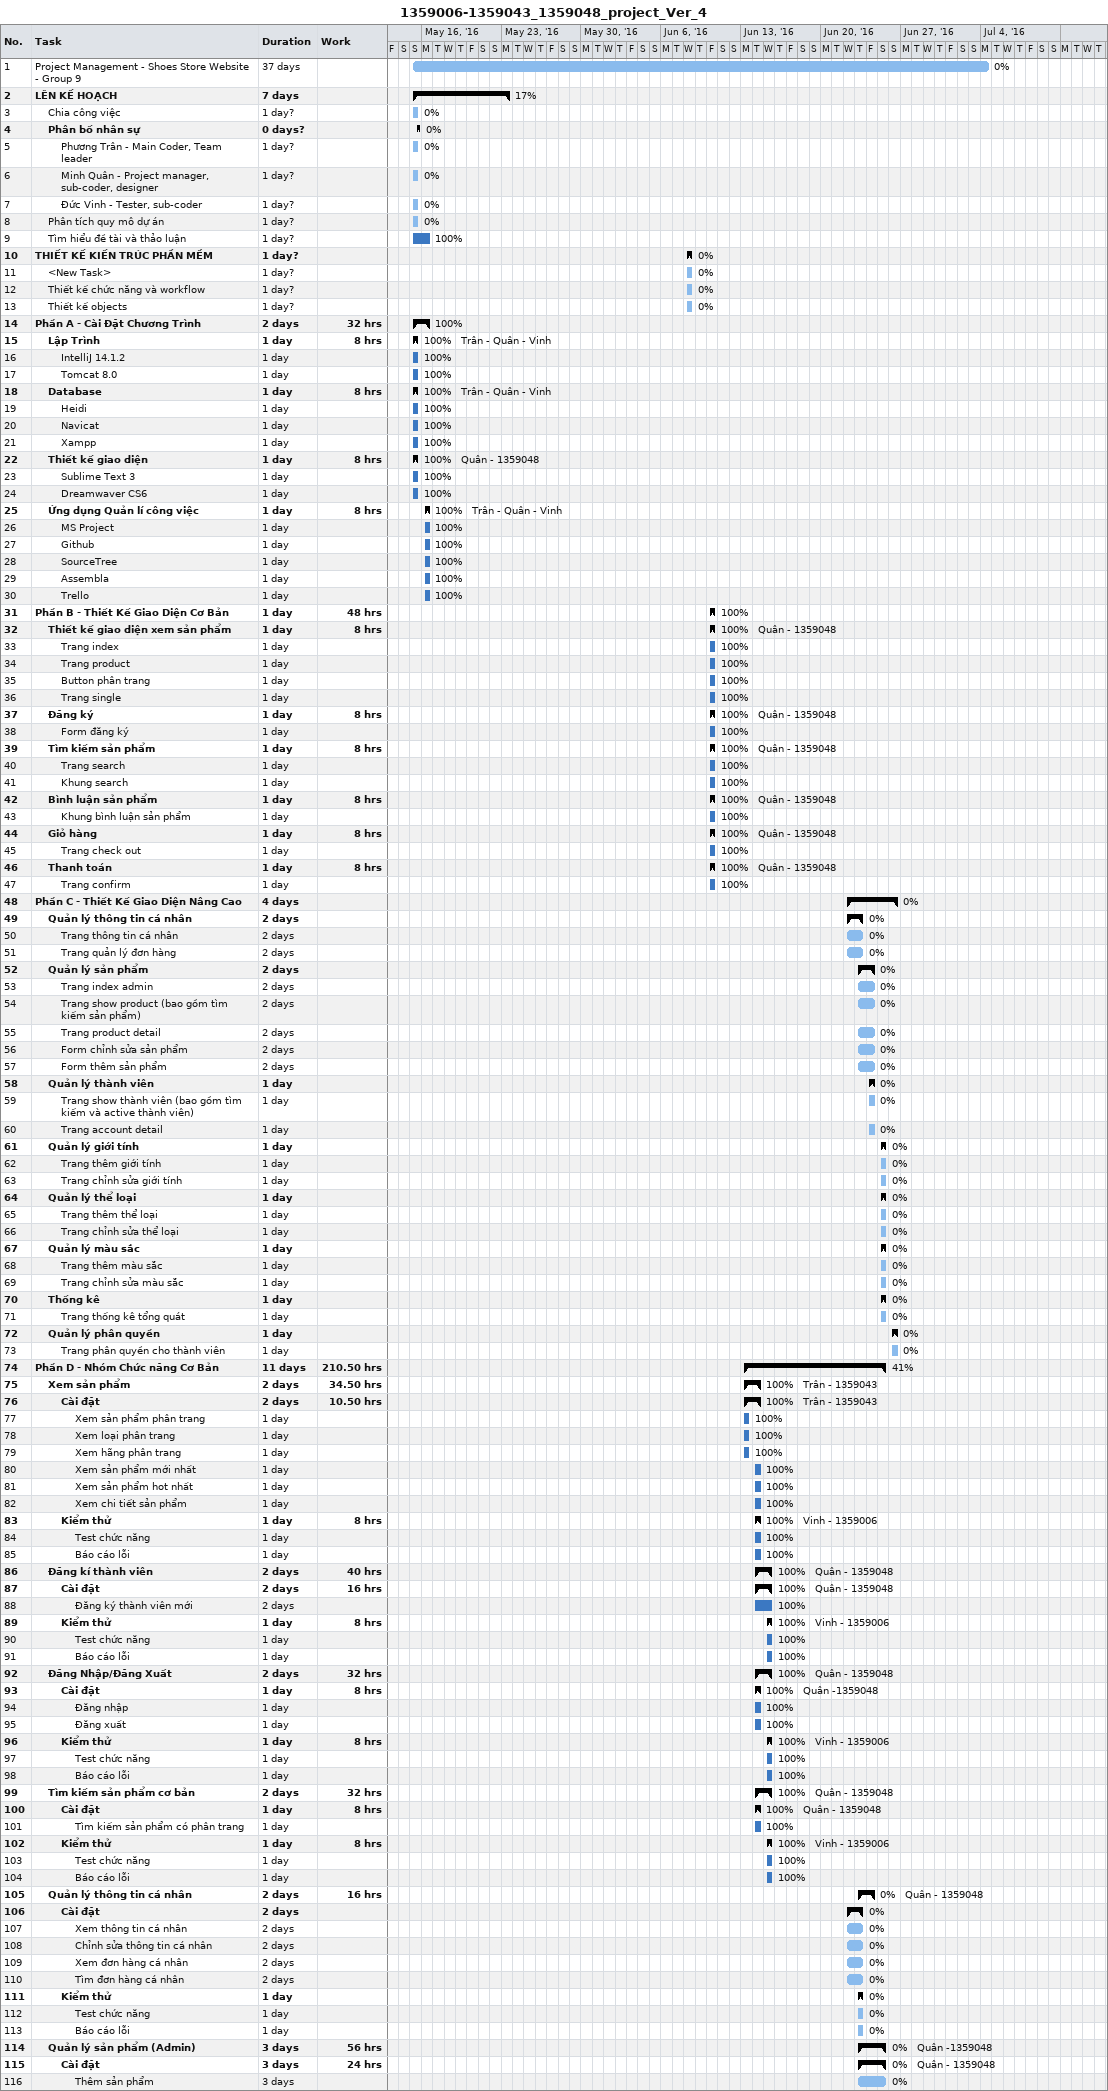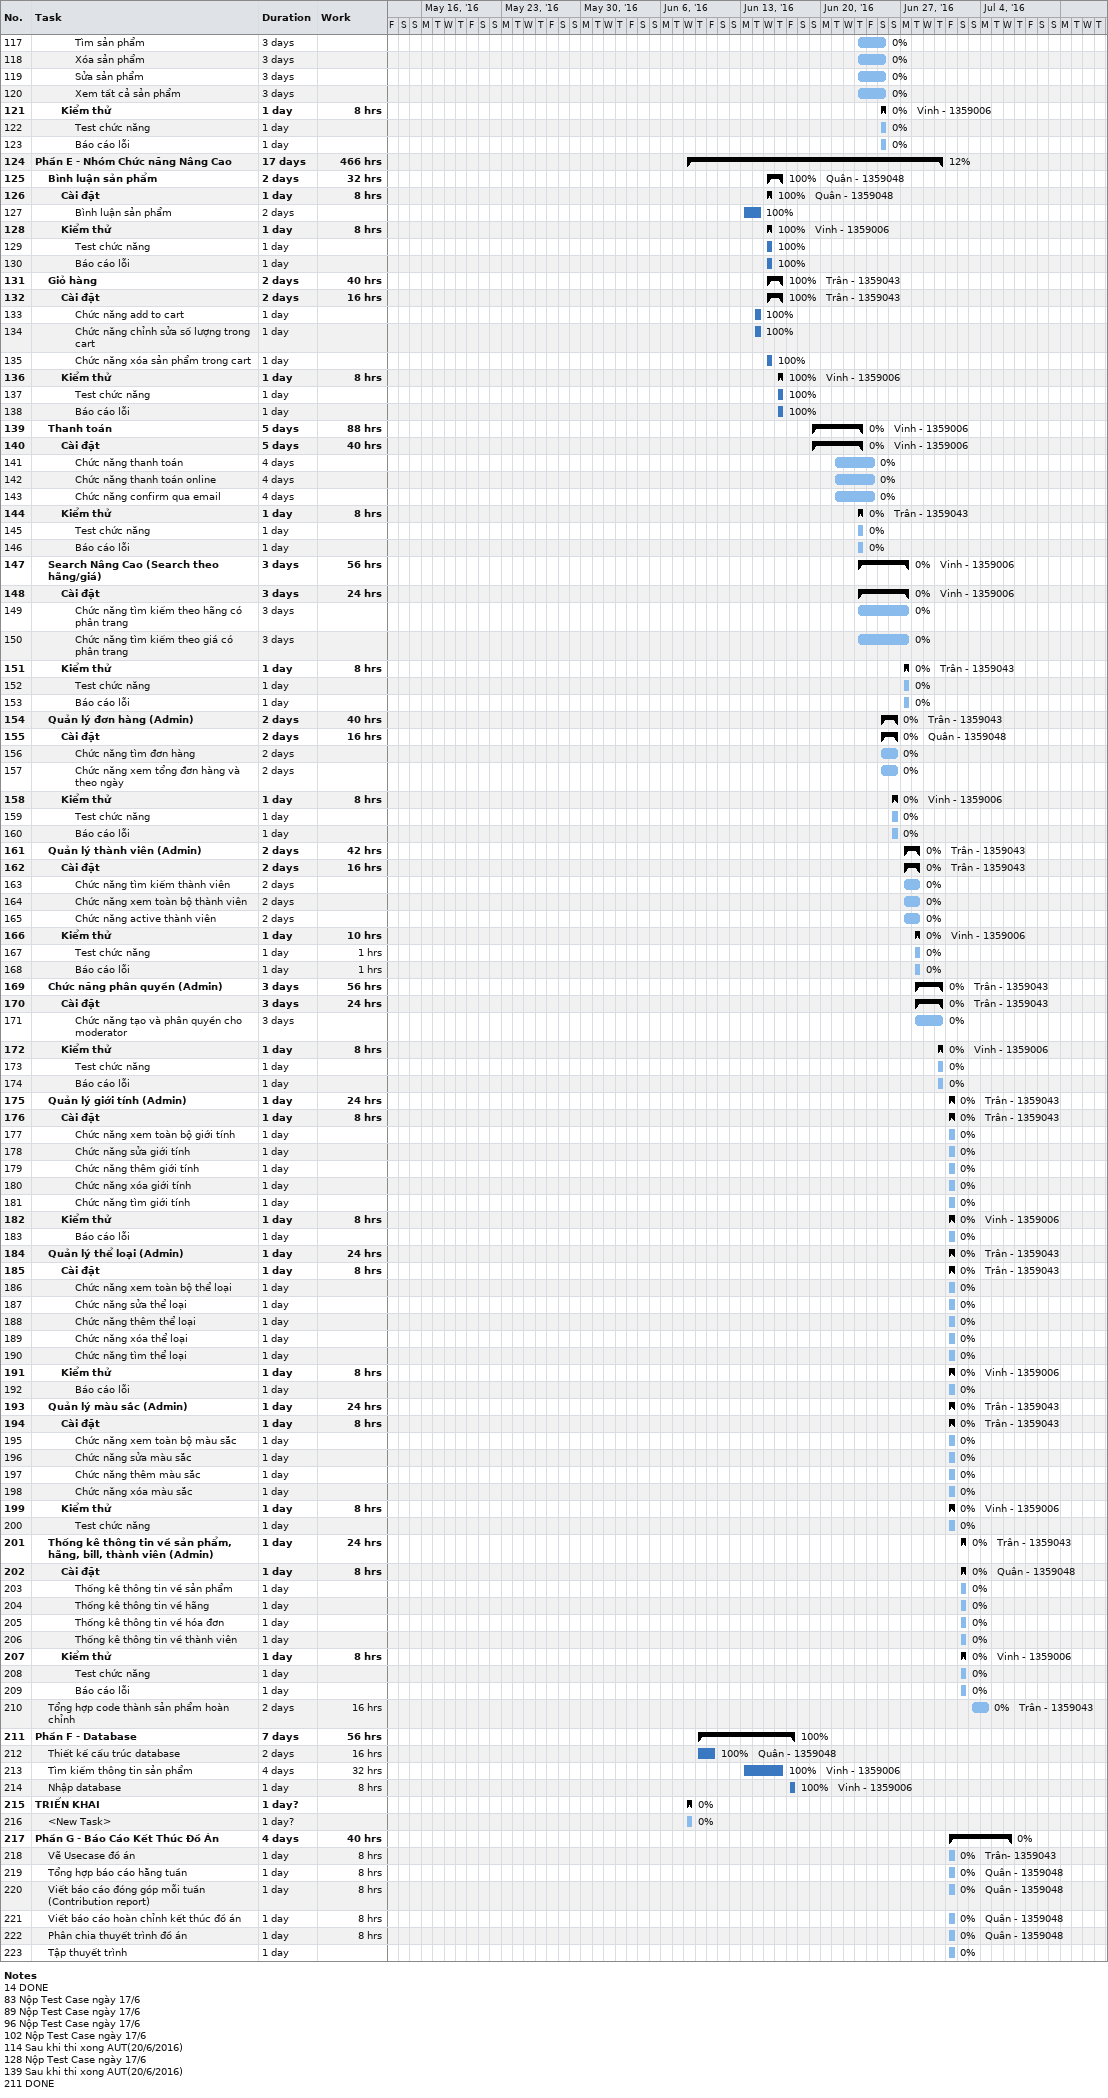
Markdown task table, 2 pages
1359006-1359043_1359048_project_Ver_4

| ID | Level | Task | Duration | Start | Finish | Resources | % complete | Work (h) |
|---|---|---|---|---|---|---|---|---|
| 1 | 1 | Project Management - Shoes Store Website - Group 9 | 37d | 2016-05-15 | 2016-07-04 |  | 0 |  |
| 2 | 1 | **LÊN KẾ HOẠCH** | 7d | 2016-05-15 | 2016-05-23 |  | 17 |  |
| 3 | 2 | Chia công việc | 1d? | 2016-05-15 | 2016-05-15 |  | 0 |  |
| 4 | 2 | **Phân bố nhân sự** | 0d? | 2016-05-15 | 2016-05-15 |  | 0 |  |
| 5 | 3 | Phương Trân - Main Coder, Team leader | 1d? | 2016-05-15 | 2016-05-15 |  | 0 |  |
| 6 | 3 | Minh Quân - Project manager, sub-coder, designer | 1d? | 2016-05-15 | 2016-05-15 |  | 0 |  |
| 7 | 3 | Đức Vinh - Tester, sub-coder | 1d? | 2016-05-15 | 2016-05-15 |  | 0 |  |
| 8 | 2 | Phân tích quy mô dự án | 1d? | 2016-05-15 | 2016-05-15 |  | 0 |  |
| 9 | 2 | Tìm hiểu đề tài và thảo luận | 1d? | 2016-05-15 | 2016-05-16 |  | 100 |  |
| 10 | 1 | **THIẾT KẾ KIẾN TRÚC PHẦN MỀM** | 1d? | 2016-06-08 | 2016-06-08 |  | 0 |  |
| 11 | 2 | <New Task> | 1d? | 2016-06-08 | 2016-06-08 |  | 0 |  |
| 12 | 2 | Thiết kế chức năng và workflow | 1d? | 2016-06-08 | 2016-06-08 |  | 0 |  |
| 13 | 2 | Thiết kế objects | 1d? | 2016-06-08 | 2016-06-08 |  | 0 |  |
| 14 | 1 | **Phần A - Cài Đặt Chương Trình** | 2d | 2016-05-15 | 2016-05-16 |  | 100 | 32 |
| 15 | 2 | **Lập Trình** | 1d | 2016-05-15 | 2016-05-15 | Trân - Quân - Vinh | 100 | 8 |
| 16 | 3 | IntelliJ 14.1.2 | 1d | 2016-05-15 | 2016-05-15 |  | 100 |  |
| 17 | 3 | Tomcat 8.0 | 1d | 2016-05-15 | 2016-05-15 |  | 100 |  |
| 18 | 2 | **Database** | 1d | 2016-05-15 | 2016-05-15 | Trân - Quân - Vinh | 100 | 8 |
| 19 | 3 | Heidi | 1d | 2016-05-15 | 2016-05-15 |  | 100 |  |
| 20 | 3 | Navicat | 1d | 2016-05-15 | 2016-05-15 |  | 100 |  |
| 21 | 3 | Xampp | 1d | 2016-05-15 | 2016-05-15 |  | 100 |  |
| 22 | 2 | **Thiết kế giao diện** | 1d | 2016-05-15 | 2016-05-15 | Quân - 1359048 | 100 | 8 |
| 23 | 3 | Sublime Text 3 | 1d | 2016-05-15 | 2016-05-15 |  | 100 |  |
| 24 | 3 | Dreamwaver CS6 | 1d | 2016-05-15 | 2016-05-15 |  | 100 |  |
| 25 | 2 | **Ứng dụng Quản lí công việc** | 1d | 2016-05-16 | 2016-05-16 | Trân - Quân - Vinh | 100 | 8 |
| 26 | 3 | MS Project | 1d | 2016-05-16 | 2016-05-16 |  | 100 |  |
| 27 | 3 | Github | 1d | 2016-05-16 | 2016-05-16 |  | 100 |  |
| 28 | 3 | SourceTree | 1d | 2016-05-16 | 2016-05-16 |  | 100 |  |
| 29 | 3 | Assembla | 1d | 2016-05-16 | 2016-05-16 |  | 100 |  |
| 30 | 3 | Trello | 1d | 2016-05-16 | 2016-05-16 |  | 100 |  |
| 31 | 1 | **Phần B - Thiết Kế Giao Diện Cơ Bản** | 1d | 2016-06-10 | 2016-06-10 |  | 100 | 48 |
| 32 | 2 | **Thiết kế giao diện xem sản phẩm** | 1d | 2016-06-10 | 2016-06-10 | Quân - 1359048 | 100 | 8 |
| 33 | 3 | Trang index | 1d | 2016-06-10 | 2016-06-10 |  | 100 |  |
| 34 | 3 | Trang product | 1d | 2016-06-10 | 2016-06-10 |  | 100 |  |
| 35 | 3 | Button phân trang | 1d | 2016-06-10 | 2016-06-10 |  | 100 |  |
| 36 | 3 | Trang single | 1d | 2016-06-10 | 2016-06-10 |  | 100 |  |
| 37 | 2 | **Đăng ký** | 1d | 2016-06-10 | 2016-06-10 | Quân - 1359048 | 100 | 8 |
| 38 | 3 | Form đăng ký | 1d | 2016-06-10 | 2016-06-10 |  | 100 |  |
| 39 | 2 | **Tìm kiếm sản phẩm** | 1d | 2016-06-10 | 2016-06-10 | Quân - 1359048 | 100 | 8 |
| 40 | 3 | Trang search | 1d | 2016-06-10 | 2016-06-10 |  | 100 |  |
| 41 | 3 | Khung search | 1d | 2016-06-10 | 2016-06-10 |  | 100 |  |
| 42 | 2 | **Bình luận sản phẩm** | 1d | 2016-06-10 | 2016-06-10 | Quân - 1359048 | 100 | 8 |
| 43 | 3 | Khung bình luận sản phẩm | 1d | 2016-06-10 | 2016-06-10 |  | 100 |  |
| 44 | 2 | **Giỏ hàng** | 1d | 2016-06-10 | 2016-06-10 | Quân - 1359048 | 100 | 8 |
| 45 | 3 | Trang check out | 1d | 2016-06-10 | 2016-06-10 |  | 100 |  |
| 46 | 2 | **Thanh toán** | 1d | 2016-06-10 | 2016-06-10 | Quân - 1359048 | 100 | 8 |
| 47 | 3 | Trang confirm | 1d | 2016-06-10 | 2016-06-10 |  | 100 |  |
| 48 | 1 | **Phần C - Thiết Kế Giao Diện Nâng Cao** | 4d | 2016-06-22 | 2016-06-26 |  | 0 |  |
| 49 | 2 | **Quản lý thông tin cá nhân** | 2d | 2016-06-22 | 2016-06-23 |  | 0 |  |
| 50 | 3 | Trang thông tin cá nhân | 2d | 2016-06-22 | 2016-06-23 |  | 0 |  |
| 51 | 3 | Trang quản lý đơn hàng | 2d | 2016-06-22 | 2016-06-23 |  | 0 |  |
| 52 | 2 | **Quản lý sản phẩm** | 2d | 2016-06-23 | 2016-06-24 |  | 0 |  |
| 53 | 3 | Trang index admin | 2d | 2016-06-23 | 2016-06-24 |  | 0 |  |
| 54 | 3 | Trang show product (bao gồm tìm kiếm sản phẩm) | 2d | 2016-06-23 | 2016-06-24 |  | 0 |  |
| 55 | 3 | Trang product detail | 2d | 2016-06-23 | 2016-06-24 |  | 0 |  |
| 56 | 3 | Form chỉnh sửa sản phẩm | 2d | 2016-06-23 | 2016-06-24 |  | 0 |  |
| 57 | 3 | Form thêm sản phẩm | 2d | 2016-06-23 | 2016-06-24 |  | 0 |  |
| 58 | 2 | **Quản lý thành viên** | 1d | 2016-06-24 | 2016-06-24 |  | 0 |  |
| 59 | 3 | Trang show thành viên (bao gồm tìm kiếm và active thành viên) | 1d | 2016-06-24 | 2016-06-24 |  | 0 |  |
| 60 | 3 | Trang account detail | 1d | 2016-06-24 | 2016-06-24 |  | 0 |  |
| 61 | 2 | **Quản lý giới tính** | 1d | 2016-06-25 | 2016-06-25 |  | 0 |  |
| 62 | 3 | Trang thêm giới tính | 1d | 2016-06-25 | 2016-06-25 |  | 0 |  |
| 63 | 3 | Trang chỉnh sửa giới tính | 1d | 2016-06-25 | 2016-06-25 |  | 0 |  |
| 64 | 2 | **Quản lý thể loại** | 1d | 2016-06-25 | 2016-06-25 |  | 0 |  |
| 65 | 3 | Trang thêm thể loại | 1d | 2016-06-25 | 2016-06-25 |  | 0 |  |
| 66 | 3 | Trang chỉnh sửa thể loại | 1d | 2016-06-25 | 2016-06-25 |  | 0 |  |
| 67 | 2 | **Quản lý màu sắc** | 1d | 2016-06-25 | 2016-06-25 |  | 0 |  |
| 68 | 3 | Trang thêm màu sắc | 1d | 2016-06-25 | 2016-06-25 |  | 0 |  |
| 69 | 3 | Trang chỉnh sửa màu sắc | 1d | 2016-06-25 | 2016-06-25 |  | 0 |  |
| 70 | 2 | **Thống kê** | 1d | 2016-06-25 | 2016-06-25 |  | 0 |  |
| 71 | 3 | Trang thống kê tổng quát | 1d | 2016-06-25 | 2016-06-25 |  | 0 |  |
| 72 | 2 | **Quản lý phân quyền** | 1d | 2016-06-26 | 2016-06-26 |  | 0 |  |
| 73 | 3 | Trang phân quyền cho thành viên | 1d | 2016-06-26 | 2016-06-26 |  | 0 |  |
| 74 | 1 | **Phần D - Nhóm Chức năng Cơ Bản** | 11d | 2016-06-13 | 2016-06-25 |  | 41 | 210.50 |
| 75 | 2 | **Xem sản phẩm** | 2d | 2016-06-13 | 2016-06-14 | Trân - 1359043 | 100 | 34.50 |
| 76 | 3 | **Cài đặt** | 2d | 2016-06-13 | 2016-06-14 | Trân - 1359043 | 100 | 10.50 |
| 77 | 4 | Xem sản phẩm phân trang | 1d | 2016-06-13 | 2016-06-13 |  | 100 |  |
| 78 | 4 | Xem loại phân trang | 1d | 2016-06-13 | 2016-06-13 |  | 100 |  |
| 79 | 4 | Xem hãng phân trang | 1d | 2016-06-13 | 2016-06-13 |  | 100 |  |
| 80 | 4 | Xem sản phẩm mới nhất | 1d | 2016-06-14 | 2016-06-14 |  | 100 |  |
| 81 | 4 | Xem sản phẩm hot nhất | 1d | 2016-06-14 | 2016-06-14 |  | 100 |  |
| 82 | 4 | Xem chi tiết sản phẩm | 1d | 2016-06-14 | 2016-06-14 |  | 100 |  |
| 83 | 3 | **Kiểm thử** | 1d | 2016-06-14 | 2016-06-14 | Vinh - 1359006 | 100 | 8 |
| 84 | 4 | Test chức năng | 1d | 2016-06-14 | 2016-06-14 |  | 100 |  |
| 85 | 4 | Báo cáo lỗi | 1d | 2016-06-14 | 2016-06-14 |  | 100 |  |
| 86 | 2 | **Đăng kí thành viên** | 2d | 2016-06-14 | 2016-06-15 | Quân - 1359048 | 100 | 40 |
| 87 | 3 | **Cài đặt** | 2d | 2016-06-14 | 2016-06-15 | Quân - 1359048 | 100 | 16 |
| 88 | 4 | Đăng ký thành viên mới | 2d | 2016-06-14 | 2016-06-15 |  | 100 |  |
| 89 | 3 | **Kiểm thử** | 1d | 2016-06-15 | 2016-06-15 | Vinh - 1359006 | 100 | 8 |
| 90 | 4 | Test chức năng | 1d | 2016-06-15 | 2016-06-15 |  | 100 |  |
| 91 | 4 | Báo cáo lỗi | 1d | 2016-06-15 | 2016-06-15 |  | 100 |  |
| 92 | 2 | **Đăng Nhập/Đăng Xuất** | 2d | 2016-06-14 | 2016-06-15 | Quân - 1359048 | 100 | 32 |
| 93 | 3 | **Cài đặt** | 1d | 2016-06-14 | 2016-06-14 | Quân -1359048 | 100 | 8 |
| 94 | 4 | Đăng nhập | 1d | 2016-06-14 | 2016-06-14 |  | 100 |  |
| 95 | 4 | Đăng xuất | 1d | 2016-06-14 | 2016-06-14 |  | 100 |  |
| 96 | 3 | **Kiểm thử** | 1d | 2016-06-15 | 2016-06-15 | Vinh - 1359006 | 100 | 8 |
| 97 | 4 | Test chức năng | 1d | 2016-06-15 | 2016-06-15 |  | 100 |  |
| 98 | 4 | Báo cáo lỗi | 1d | 2016-06-15 | 2016-06-15 |  | 100 |  |
| 99 | 2 | **Tìm kiếm sản phẩm cơ bản** | 2d | 2016-06-14 | 2016-06-15 | Quân - 1359048 | 100 | 32 |
| 100 | 3 | **Cài đặt** | 1d | 2016-06-14 | 2016-06-14 | Quân - 1359048 | 100 | 8 |
| 101 | 4 | Tìm kiếm sản phẩm có phân trang | 1d | 2016-06-14 | 2016-06-14 |  | 100 |  |
| 102 | 3 | **Kiểm thử** | 1d | 2016-06-15 | 2016-06-15 | Vinh - 1359006 | 100 | 8 |
| 103 | 4 | Test chức năng | 1d | 2016-06-15 | 2016-06-15 |  | 100 |  |
| 104 | 4 | Báo cáo lỗi | 1d | 2016-06-15 | 2016-06-15 |  | 100 |  |
| 105 | 2 | **Quản lý thông tin cá nhân** | 2d | 2016-06-23 | 2016-06-24 | Quân - 1359048 | 0 | 16 |
| 106 | 3 | **Cài đặt** | 2d | 2016-06-22 | 2016-06-23 |  | 0 |  |
| 107 | 4 | Xem thông tin cá nhân | 2d | 2016-06-22 | 2016-06-23 |  | 0 |  |
| 108 | 4 | Chỉnh sửa thông tin cá nhân | 2d | 2016-06-22 | 2016-06-23 |  | 0 |  |
| 109 | 4 | Xem đơn hàng cá nhân | 2d | 2016-06-22 | 2016-06-23 |  | 0 |  |
| 110 | 4 | Tìm đơn hàng cá nhân | 2d | 2016-06-22 | 2016-06-23 |  | 0 |  |
| 111 | 3 | **Kiểm thử** | 1d | 2016-06-23 | 2016-06-23 |  | 0 |  |
| 112 | 4 | Test chức năng | 1d | 2016-06-23 | 2016-06-23 |  | 0 |  |
| 113 | 4 | Báo cáo lỗi | 1d | 2016-06-23 | 2016-06-23 |  | 0 |  |
| 114 | 2 | **Quản lý sản phẩm (Admin)** | 3d | 2016-06-23 | 2016-06-25 | Quân -1359048 | 0 | 56 |
| 115 | 3 | **Cài đặt** | 3d | 2016-06-23 | 2016-06-25 | Quân - 1359048 | 0 | 24 |
| 116 | 4 | Thêm sản phẩm | 3d | 2016-06-23 | 2016-06-25 |  | 0 |  |
| 117 | 4 | Tìm sản phẩm | 3d | 2016-06-23 | 2016-06-25 |  | 0 |  |
| 118 | 4 | Xóa sản phẩm | 3d | 2016-06-23 | 2016-06-25 |  | 0 |  |
| 119 | 4 | Sửa sản phẩm | 3d | 2016-06-23 | 2016-06-25 |  | 0 |  |
| 120 | 4 | Xem tất cả sản phẩm | 3d | 2016-06-23 | 2016-06-25 |  | 0 |  |
| 121 | 3 | **Kiểm thử** | 1d | 2016-06-25 | 2016-06-25 | Vinh - 1359006 | 0 | 8 |
| 122 | 4 | Test chức năng | 1d | 2016-06-25 | 2016-06-25 |  | 0 |  |
| 123 | 4 | Báo cáo lỗi | 1d | 2016-06-25 | 2016-06-25 |  | 0 |  |
| 124 | 1 | **Phần E - Nhóm Chức năng Nâng Cao** | 17d | 2016-06-08 | 2016-06-30 |  | 12 | 466 |
| 125 | 2 | **Bình luận sản phẩm** | 2d | 2016-06-15 | 2016-06-16 | Quân - 1359048 | 100 | 32 |
| 126 | 3 | **Cài đặt** | 1d | 2016-06-15 | 2016-06-15 | Quân - 1359048 | 100 | 8 |
| 127 | 4 | Bình luận sản phẩm | 2d | 2016-06-13 | 2016-06-14 |  | 100 |  |
| 128 | 3 | **Kiểm thử** | 1d | 2016-06-15 | 2016-06-15 | Vinh - 1359006 | 100 | 8 |
| 129 | 4 | Test chức năng | 1d | 2016-06-15 | 2016-06-15 |  | 100 |  |
| 130 | 4 | Báo cáo lỗi | 1d | 2016-06-15 | 2016-06-15 |  | 100 |  |
| 131 | 2 | **Giỏ hàng** | 2d | 2016-06-15 | 2016-06-16 | Trân - 1359043 | 100 | 40 |
| 132 | 3 | **Cài đặt** | 2d | 2016-06-15 | 2016-06-16 | Trân - 1359043 | 100 | 16 |
| 133 | 4 | Chức năng add to cart | 1d | 2016-06-14 | 2016-06-14 |  | 100 |  |
| 134 | 4 | Chức năng chỉnh sửa số lượng trong cart | 1d | 2016-06-14 | 2016-06-14 |  | 100 |  |
| 135 | 4 | Chức năng xóa sản phẩm trong cart | 1d | 2016-06-15 | 2016-06-15 |  | 100 |  |
| 136 | 3 | **Kiểm thử** | 1d | 2016-06-16 | 2016-06-16 | Vinh - 1359006 | 100 | 8 |
| 137 | 4 | Test chức năng | 1d | 2016-06-16 | 2016-06-16 |  | 100 |  |
| 138 | 4 | Báo cáo lỗi | 1d | 2016-06-16 | 2016-06-16 |  | 100 |  |
| 139 | 2 | **Thanh toán** | 5d | 2016-06-19 | 2016-06-23 | Vinh - 1359006 | 0 | 88 |
| 140 | 3 | **Cài đặt** | 5d | 2016-06-19 | 2016-06-23 | Vinh - 1359006 | 0 | 40 |
| 141 | 4 | Chức năng thanh toán | 4d | 2016-06-21 | 2016-06-24 |  | 0 |  |
| 142 | 4 | Chức năng thanh toán online | 4d | 2016-06-21 | 2016-06-24 |  | 0 |  |
| 143 | 4 | Chức năng confirm qua email | 4d | 2016-06-21 | 2016-06-24 |  | 0 |  |
| 144 | 3 | **Kiểm thử** | 1d | 2016-06-23 | 2016-06-23 | Trân - 1359043 | 0 | 8 |
| 145 | 4 | Test chức năng | 1d | 2016-06-23 | 2016-06-23 |  | 0 |  |
| 146 | 4 | Báo cáo lỗi | 1d | 2016-06-23 | 2016-06-23 |  | 0 |  |
| 147 | 2 | **Search Nâng Cao (Search theo hãng/giá)** | 3d | 2016-06-23 | 2016-06-27 | Vinh - 1359006 | 0 | 56 |
| 148 | 3 | **Cài đặt** | 3d | 2016-06-23 | 2016-06-27 | Vinh - 1359006 | 0 | 24 |
| 149 | 4 | Chức năng tìm kiếm theo hãng có phân trang | 3d | 2016-06-23 | 2016-06-27 |  | 0 |  |
| 150 | 4 | Chức năng tìm kiếm theo giá có phân trang | 3d | 2016-06-23 | 2016-06-27 |  | 0 |  |
| 151 | 3 | **Kiểm thử** | 1d | 2016-06-27 | 2016-06-27 | Trân - 1359043 | 0 | 8 |
| 152 | 4 | Test chức năng | 1d | 2016-06-27 | 2016-06-27 |  | 0 |  |
| 153 | 4 | Báo cáo lỗi | 1d | 2016-06-27 | 2016-06-27 |  | 0 |  |
| 154 | 2 | **Quản lý đơn hàng (Admin)** | 2d | 2016-06-25 | 2016-06-26 | Trân - 1359043 | 0 | 40 |
| 155 | 3 | **Cài đặt** | 2d | 2016-06-25 | 2016-06-26 | Quân - 1359048 | 0 | 16 |
| 156 | 4 | Chức năng tìm đơn hàng | 2d | 2016-06-25 | 2016-06-26 |  | 0 |  |
| 157 | 4 | Chức năng xem tổng đơn hàng và theo ngày | 2d | 2016-06-25 | 2016-06-26 |  | 0 |  |
| 158 | 3 | **Kiểm thử** | 1d | 2016-06-26 | 2016-06-26 | Vinh - 1359006 | 0 | 8 |
| 159 | 4 | Test chức năng | 1d | 2016-06-26 | 2016-06-26 |  | 0 |  |
| 160 | 4 | Báo cáo lỗi | 1d | 2016-06-26 | 2016-06-26 |  | 0 |  |
| 161 | 2 | **Quản lý thành viên (Admin)** | 2d | 2016-06-27 | 2016-06-28 | Trân - 1359043 | 0 | 42 |
| 162 | 3 | **Cài đặt** | 2d | 2016-06-27 | 2016-06-28 | Trân - 1359043 | 0 | 16 |
| 163 | 4 | Chức năng tìm kiếm thành viên | 2d | 2016-06-27 | 2016-06-28 |  | 0 |  |
| 164 | 4 | Chức năng xem toàn bộ thành viên | 2d | 2016-06-27 | 2016-06-28 |  | 0 |  |
| 165 | 4 | Chức năng active thành viên | 2d | 2016-06-27 | 2016-06-28 |  | 0 |  |
| 166 | 3 | **Kiểm thử** | 1d | 2016-06-28 | 2016-06-28 | Vinh - 1359006 | 0 | 10 |
| 167 | 4 | Test chức năng | 1d | 2016-06-28 | 2016-06-28 |  | 0 | 1 |
| 168 | 4 | Báo cáo lỗi | 1d | 2016-06-28 | 2016-06-28 |  | 0 | 1 |
| 169 | 2 | **Chức năng phân quyền (Admin)** | 3d | 2016-06-28 | 2016-06-30 | Trân - 1359043 | 0 | 56 |
| 170 | 3 | **Cài đặt** | 3d | 2016-06-28 | 2016-06-30 | Trân - 1359043 | 0 | 24 |
| 171 | 4 | Chức năng tạo và phân quyền cho moderator | 3d | 2016-06-28 | 2016-06-30 |  | 0 |  |
| 172 | 3 | **Kiểm thử** | 1d | 2016-06-30 | 2016-06-30 | Vinh - 1359006 | 0 | 8 |
| 173 | 4 | Test chức năng | 1d | 2016-06-30 | 2016-06-30 |  | 0 |  |
| 174 | 4 | Báo cáo lỗi | 1d | 2016-06-30 | 2016-06-30 |  | 0 |  |
| 175 | 2 | **Quản lý giới tính (Admin)** | 1d | 2016-07-01 | 2016-07-01 | Trân - 1359043 | 0 | 24 |
| 176 | 3 | **Cài đặt** | 1d | 2016-07-01 | 2016-07-01 | Trân - 1359043 | 0 | 8 |
| 177 | 4 | Chức năng xem toàn bộ giới tính | 1d | 2016-07-01 | 2016-07-01 |  | 0 |  |
| 178 | 4 | Chức năng sửa giới tính | 1d | 2016-07-01 | 2016-07-01 |  | 0 |  |
| 179 | 4 | Chức năng thêm giới tính | 1d | 2016-07-01 | 2016-07-01 |  | 0 |  |
| 180 | 4 | Chức năng xóa giới tính | 1d | 2016-07-01 | 2016-07-01 |  | 0 |  |
| 181 | 4 | Chức năng tìm giới tính | 1d | 2016-07-01 | 2016-07-01 |  | 0 |  |
| 182 | 3 | **Kiểm thử** | 1d | 2016-07-01 | 2016-07-01 | Vinh - 1359006 | 0 | 8 |
| 183 | 4 | Báo cáo lỗi | 1d | 2016-07-01 | 2016-07-01 |  | 0 |  |
| 184 | 2 | **Quản lý thể loại (Admin)** | 1d | 2016-07-01 | 2016-07-01 | Trân - 1359043 | 0 | 24 |
| 185 | 3 | **Cài đặt** | 1d | 2016-07-01 | 2016-07-01 | Trân - 1359043 | 0 | 8 |
| 186 | 4 | Chức năng xem toàn bộ thể loại | 1d | 2016-07-01 | 2016-07-01 |  | 0 |  |
| 187 | 4 | Chức năng sửa thể loại | 1d | 2016-07-01 | 2016-07-01 |  | 0 |  |
| 188 | 4 | Chức năng thêm thể loại | 1d | 2016-07-01 | 2016-07-01 |  | 0 |  |
| 189 | 4 | Chức năng xóa thể loại | 1d | 2016-07-01 | 2016-07-01 |  | 0 |  |
| 190 | 4 | Chức năng tìm thể loại | 1d | 2016-07-01 | 2016-07-01 |  | 0 |  |
| 191 | 3 | **Kiểm thử** | 1d | 2016-07-01 | 2016-07-01 | Vinh - 1359006 | 0 | 8 |
| 192 | 4 | Báo cáo lỗi | 1d | 2016-07-01 | 2016-07-01 |  | 0 |  |
| 193 | 2 | **Quản lý màu sắc (Admin)** | 1d | 2016-07-01 | 2016-07-01 | Trân - 1359043 | 0 | 24 |
| 194 | 3 | **Cài đặt** | 1d | 2016-07-01 | 2016-07-01 | Trân - 1359043 | 0 | 8 |
| 195 | 4 | Chức năng xem toàn bộ màu sắc | 1d | 2016-07-01 | 2016-07-01 |  | 0 |  |
| 196 | 4 | Chức năng sửa màu sắc | 1d | 2016-07-01 | 2016-07-01 |  | 0 |  |
| 197 | 4 | Chức năng thêm màu sắc | 1d | 2016-07-01 | 2016-07-01 |  | 0 |  |
| 198 | 4 | Chức năng xóa màu sắc | 1d | 2016-07-01 | 2016-07-01 |  | 0 |  |
| 199 | 3 | **Kiểm thử** | 1d | 2016-07-01 | 2016-07-01 | Vinh - 1359006 | 0 | 8 |
| 200 | 4 | Test chức năng | 1d | 2016-07-01 | 2016-07-01 |  | 0 |  |
| 201 | 2 | **Thống kê thông tin về sản phẩm, hãng, bill, thành viên (Admin)** | 1d | 2016-07-02 | 2016-07-02 | Trân - 1359043 | 0 | 24 |
| 202 | 3 | **Cài đặt** | 1d | 2016-07-02 | 2016-07-02 | Quân - 1359048 | 0 | 8 |
| 203 | 4 | Thống kê thông tin về sản phẩm | 1d | 2016-07-02 | 2016-07-02 |  | 0 |  |
| 204 | 4 | Thống kê thông tin về hãng | 1d | 2016-07-02 | 2016-07-02 |  | 0 |  |
| 205 | 4 | Thống kê thông tin về hóa đơn | 1d | 2016-07-02 | 2016-07-02 |  | 0 |  |
| 206 | 4 | Thống kê thông tin về thành viên | 1d | 2016-07-02 | 2016-07-02 |  | 0 |  |
| 207 | 3 | **Kiểm thử** | 1d | 2016-07-02 | 2016-07-02 | Vinh - 1359006 | 0 | 8 |
| 208 | 4 | Test chức năng | 1d | 2016-07-02 | 2016-07-02 |  | 0 |  |
| 209 | 4 | Báo cáo lỗi | 1d | 2016-07-02 | 2016-07-02 |  | 0 |  |
| 210 | 2 | Tổng hợp code thành sản phẩm hoàn chỉnh | 2d | 2016-07-03 | 2016-07-04 | Trân - 1359043 | 0 | 16 |
| 211 | 1 | **Phần F - Database** | 7d | 2016-06-09 | 2016-06-17 |  | 100 | 56 |
| 212 | 2 | Thiết kế cấu trúc database | 2d | 2016-06-09 | 2016-06-10 | Quân - 1359048 | 100 | 16 |
| 213 | 2 | Tìm kiếm thông tin sản phẩm | 4d | 2016-06-13 | 2016-06-16 | Vinh - 1359006 | 100 | 32 |
| 214 | 2 | Nhập database | 1d | 2016-06-17 | 2016-06-17 | Vinh - 1359006 | 100 | 8 |
| 215 | 1 | **TRIỂN KHAI** | 1d? | 2016-06-08 | 2016-06-08 |  | 0 |  |
| 216 | 2 | <New Task> | 1d? | 2016-06-08 | 2016-06-08 |  | 0 |  |
| 217 | 1 | **Phần G - Báo Cáo Kết Thúc Đồ Án** | 4d | 2016-07-01 | 2016-07-06 |  | 0 | 40 |
| 218 | 2 | Vẽ Usecase đồ án | 1d | 2016-07-01 | 2016-07-01 | Trân- 1359043 | 0 | 8 |
| 219 | 2 | Tổng hợp báo cáo hằng tuần | 1d | 2016-07-01 | 2016-07-01 | Quân - 1359048 | 0 | 8 |
| 220 | 2 | Viết báo cáo đóng góp mỗi tuần (Contribution report) | 1d | 2016-07-01 | 2016-07-01 | Quân - 1359048 | 0 | 8 |
| 221 | 2 | Viết báo cáo hoàn chỉnh kết thúc đồ án | 1d | 2016-07-01 | 2016-07-01 | Quân - 1359048 | 0 | 8 |
| 222 | 2 | Phân chia thuyết trình đồ án | 1d | 2016-07-01 | 2016-07-01 | Quân - 1359048 | 0 | 8 |
| 223 | 2 | Tập thuyết trình | 1d | 2016-07-01 | 2016-07-01 |  | 0 |  |

Notes
- 14: DONE
- 83: Nộp Test Case ngày 17/6
- 89: Nộp Test Case ngày 17/6
- 96: Nộp Test Case ngày 17/6
- 102: Nộp Test Case ngày 17/6
- 114: Sau khi thi xong AUT(20/6/2016)
- 128: Nộp Test Case ngày 17/6
- 139: Sau khi thi xong AUT(20/6/2016)
- 211: DONE
